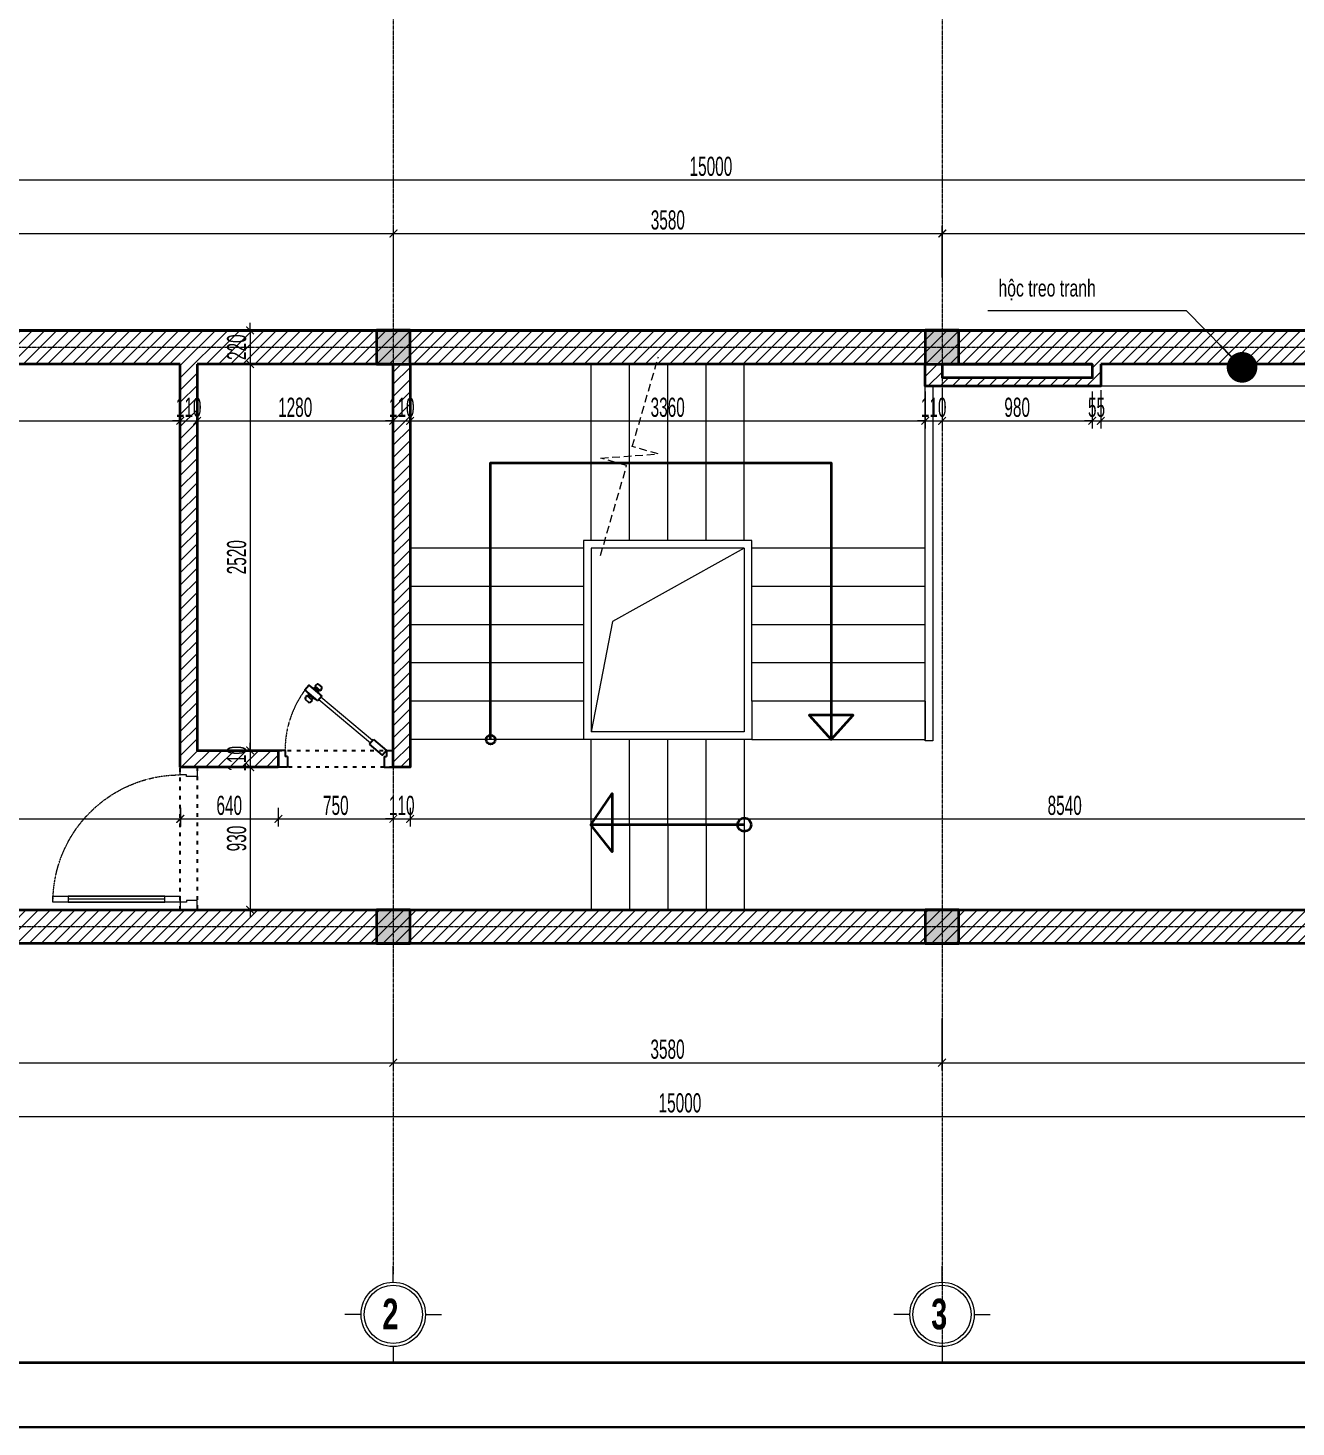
# Model space of a CAD drawing. Header units: millimetres. Extents: x 1336014 to 2939047, y -333549 to -60566.
# Drawn here: x 1451137 to 1459409, y -109734 to -100608 of the extents above; entities that cross this region are included whole.
import ezdxf

# ---------------------------------------------------------------- set-up
doc = ezdxf.new("R2010")
doc.units = ezdxf.units.MM
doc.header["$MEASUREMENT"] = 0
for name, pattern in [('$1$HIDDEN', [0.375, 0.25, -0.125]), ('ACAD_ISO03W100', [30, 12, -18]), ('CENTER2', [1.125, 0.75, -0.125, 0.125, -0.125]), ('HIDDEN', [0.375, 0.25, -0.125])]:
    doc.linetypes.add(name, pattern=pattern)
for name, color, linetype, lineweight in [('01.Cut', 255, 'Continuous', 35), ('02.Thay', 145, 'Continuous', 15), ('04.Khuat', 250, 'HIDDEN', 18), ('05.Text', 253, 'Continuous', 18), ('06.betong', 2, 'Continuous', 35), ('08.Dim', 156, 'Continuous', 15), ('09.Hatch', 250, 'Continuous', 5), ('10.truc', 250, 'CENTER2', 20), ('11.Khung bo', 32, 'Continuous', 50), ('12.Khung', 36, 'Continuous', 25), ('12.Kinh', 158, 'Continuous', 9), ('14. Net cua', 34, 'Continuous', 20), ('Alliance-dim', 1, 'Continuous', 13)]:
    doc.layers.add(name, color=color, linetype=linetype, lineweight=lineweight)
doc.layers.add('NET VUA', color=143, linetype='Continuous')
doc.layers.add('truc1', color=250, linetype='ACAD_ISO03W100')
doc.layers.add('Tpl_Bound', color=1, linetype='Continuous', plot=False)
doc.styles.add('AVANTHB', font='')
doc.styles.add('TT5_Text Dim', font='hoatbif.shx', dxfattribs={"width": 0.6})
doc.styles.get('AVANTHB').set_extended_font_data('.VnAvantH', bold=True)
doc.dimstyles.new('TT5_Dim 1-100', dxfattribs={"dimscale": 100, "dimtxt": 2.2, "dimasz": 1, "dimexe": 1, "dimexo": 0.5, "dimgap": 0.5, "dimtad": 1, "dimdec": 0, "dimzin": 0, "dimdsep": 46, "dimtxsty": 'TT5_Text Dim', "dimblk": 'ARCHTICK', "dimcen": 0, "dimdle": 1, "dimclrd": 256, "dimclre": 256, "dimclrt": 1, "dimadec": 0, "dimazin": 0, "dimtfac": 0.015, "dimtdec": 0, "dimtix": 1, "dimtmove": 2, "dimatfit": 3, "dimldrblk": 'DOT', "dimfxl": 1, "dimtolj": 1, "dimtzin": 0, "dimlwd": -1, "dimlwe": -1, "dimarcsym": 1})
doc.dimstyles.new('TT5_Dim 1-50', dxfattribs={"dimscale": 50, "dimtxt": 2.5, "dimasz": 1, "dimexe": 1, "dimexo": 0.5, "dimgap": 0.5, "dimtad": 1, "dimdec": 0, "dimzin": 0, "dimdsep": 46, "dimtxsty": 'TT5_Text Dim', "dimblk": 'ARCHTICK', "dimcen": 0, "dimdle": 1, "dimclrd": 256, "dimclre": 256, "dimclrt": 1, "dimadec": 0, "dimazin": 0, "dimtfac": 0.015, "dimtdec": 0, "dimtix": 1, "dimtmove": 2, "dimatfit": 3, "dimldrblk": 'DOT', "dimfxl": 1, "dimtolj": 1, "dimtzin": 0, "dimlwd": -1, "dimlwe": -1, "dimarcsym": 1})
pattern_1 = [(45, (907983.08, -82076.24), (-39.7747564, 39.7747564), [])]

# ---------------------------------------------------------------- blocks, each defined once
blk = doc.blocks.new('100')
at = {"layer": '11.Khung bo', "const_width": 26.7}
blk.add_lwpolyline([(1860913, -945240), (1860913, -916940), (1896063, -916940), (1896063, -945240)], close=True, dxfattribs=at)
blk.add_lwpolyline([(1860913, -945240), (1860913, -916940), (1896063, -916940), (1896063, -945240)], close=True, dxfattribs=at)
blk.add_lwpolyline([(1860913, -945240), (1860913, -916940), (1896063, -916940), (1896063, -945240)], close=True, dxfattribs=at)
at = {"layer": '12.Khung'}
blk.add_lwpolyline([(1901579, -945940), (1901579, -916240), (1859580, -916240), (1859580, -945940)], close=True, dxfattribs=at)
blk.add_lwpolyline([(1901579, -945940), (1901579, -916240), (1859580, -916240), (1859580, -945940)], close=True, dxfattribs=at)
blk.add_lwpolyline([(1901579, -945940), (1901579, -916240), (1859580, -916240), (1859580, -945940)], close=True, dxfattribs=at)
blk = doc.blocks.new('DFGFH')
h = blk.add_hatch(color=256)
h.dxf.hatch_style = 1
h.paths.add_polyline_path([(15438.1, 12136.8), (15658.1, 12136.8), (15658.1, 12356.8), (15438.1, 12356.8)])
blk.add_lwpolyline([(15438.1, 12136.8), (15658.1, 12136.8), (15658.1, 12356.8), (15438.1, 12356.8)], close=True)
blk = doc.blocks.new('DANHTRUC')
for p, q in [((980383, -947347), (980383, -947137)), ((979963, -947767), (979753, -947767)), ((980803, -947767), (981013, -947767)), ((980383, -948187), (980383, -948397))]:
    blk.add_line(p, q)
for radius in [420, 380]:
    blk.add_circle((980383, -947767), radius)
blk = doc.blocks.new('_ARCHTICK')
at = {"const_width": 0.15}
blk.add_lwpolyline([(-0.5, -0.5), (0.5, 0.5)], dxfattribs=at)
blk = doc.blocks.new('*D433')
at = {"layer": '08.Dim', "transparency": 16777216}
for p, q in [((1447500.1, -107070.3), (1447500.1, -107407.8)), ((1453520.1, -107070.3), (1453520.1, -107407.8)), ((1447450.1, -107357.8), (1453570.1, -107357.8))]:
    blk.add_line(p, q, dxfattribs=at)
at = {"layer": 'Defpoints', "color": 0, "transparency": 16777216}
for p in [(1447500.1, -107045.3), (1453520.1, -107045.3), (1453520.1, -107357.8)]:
    blk.add_point(p, dxfattribs=at)
at = {"layer": '08.Dim', "transparency": 16777216, "xscale": 50, "yscale": 50, "zscale": 50, "rotation": 180}
blk.add_blockref('_ARCHTICK', (1447500.1, -107357.8), dxfattribs=at)
at = {"layer": '08.Dim', "transparency": 16777216, "xscale": 50, "yscale": 50, "zscale": 50}
blk.add_blockref('_ARCHTICK', (1453520.1, -107357.8), dxfattribs=at)
at = {"layer": '08.Dim', "color": 1, "transparency": 16777216, "insert": (1450510.1, -107270.3), "char_height": 125, "attachment_point": 5, "style": 'TT5_Text Dim'}
blk.add_mtext('\\A1;6020', dxfattribs=at)
blk = doc.blocks.new('_DOT')
blk.add_line((-0.5, 0), (-1, 0))
at = {"const_width": 0.5}
blk.add_lwpolyline([(-0.25, 0, 1), (0.25, 0, 1)], format="xyb", close=True, dxfattribs=at)
blk = doc.blocks.new('*D434')
at = {"layer": '08.Dim', "transparency": 16777216}
for p, q in [((1453519.1, -107070.3), (1453519.1, -107407.8)), ((1457099.1, -107070.3), (1457099.1, -107407.8)), ((1453469.1, -107357.8), (1457149.1, -107357.8))]:
    blk.add_line(p, q, dxfattribs=at)
at = {"layer": 'Defpoints', "color": 0, "transparency": 16777216}
for p in [(1453519.1, -107045.3), (1457099.1, -107045.3), (1457099.1, -107357.8)]:
    blk.add_point(p, dxfattribs=at)
at = {"layer": '08.Dim', "transparency": 16777216, "xscale": 50, "yscale": 50, "zscale": 50, "rotation": 180}
blk.add_blockref('_ARCHTICK', (1453519.1, -107357.8), dxfattribs=at)
at = {"layer": '08.Dim', "transparency": 16777216, "xscale": 50, "yscale": 50, "zscale": 50}
blk.add_blockref('_ARCHTICK', (1457099.1, -107357.8), dxfattribs=at)
at = {"layer": '08.Dim', "color": 1, "transparency": 16777216, "insert": (1455309.1, -107270.3), "char_height": 125, "attachment_point": 5, "style": 'TT5_Text Dim'}
blk.add_mtext('\\A1;3580', dxfattribs=at)
blk = doc.blocks.new('*D435')
at = {"layer": '08.Dim', "transparency": 16777216}
for p, q in [((1457100.1, -107070.3), (1457100.1, -107407.8)), ((1462280.1, -107070.3), (1462280.1, -107407.8)), ((1457050.1, -107357.8), (1462330.1, -107357.8))]:
    blk.add_line(p, q, dxfattribs=at)
at = {"layer": 'Defpoints', "color": 0, "transparency": 16777216}
for p in [(1457100.1, -107045.3), (1462280.1, -107045.3), (1462280.1, -107357.8)]:
    blk.add_point(p, dxfattribs=at)
at = {"layer": '08.Dim', "transparency": 16777216, "xscale": 50, "yscale": 50, "zscale": 50, "rotation": 180}
blk.add_blockref('_ARCHTICK', (1457100.1, -107357.8), dxfattribs=at)
at = {"layer": '08.Dim', "transparency": 16777216, "xscale": 50, "yscale": 50, "zscale": 50}
blk.add_blockref('_ARCHTICK', (1462280.1, -107357.8), dxfattribs=at)
at = {"layer": '08.Dim', "color": 1, "transparency": 16777216, "insert": (1459690.1, -107270.3), "char_height": 125, "attachment_point": 5, "style": 'TT5_Text Dim'}
blk.add_mtext('\\A1;5180', dxfattribs=at)
blk = doc.blocks.new('*D437')
at = {"layer": '08.Dim', "transparency": 16777216}
for p, q in [((1447390.1, -107070.3), (1447390.1, -107757.8)), ((1462390.1, -107070.3), (1462390.1, -107757.8)), ((1447340.1, -107707.8), (1462440.1, -107707.8))]:
    blk.add_line(p, q, dxfattribs=at)
at = {"layer": 'Defpoints', "color": 0, "transparency": 16777216}
for p in [(1447390.1, -107045.3), (1462390.1, -107045.3), (1462390.1, -107707.8)]:
    blk.add_point(p, dxfattribs=at)
at = {"layer": '08.Dim', "transparency": 16777216, "xscale": 50, "yscale": 50, "zscale": 50, "rotation": 180}
blk.add_blockref('_ARCHTICK', (1447390.1, -107707.8), dxfattribs=at)
at = {"layer": '08.Dim', "transparency": 16777216, "xscale": 50, "yscale": 50, "zscale": 50}
blk.add_blockref('_ARCHTICK', (1462390.1, -107707.8), dxfattribs=at)
at = {"layer": '08.Dim', "color": 1, "transparency": 16777216, "insert": (1455390.1, -107620.3), "char_height": 125, "attachment_point": 5, "style": 'TT5_Text Dim'}
blk.add_mtext('\\A1;15000', dxfattribs=at)
blk = doc.blocks.new('*D457')
at = {"layer": '08.Dim', "transparency": 16777216}
for p, q in [((1447502.1, -102236), (1447502.1, -101898.5)), ((1453522.1, -102236), (1453522.1, -101898.5)), ((1447452.1, -101948.5), (1453572.1, -101948.5))]:
    blk.add_line(p, q, dxfattribs=at)
at = {"layer": 'Defpoints', "color": 0, "transparency": 16777216}
for p in [(1453522.1, -101948.5), (1447502.1, -102261), (1453522.1, -102261)]:
    blk.add_point(p, dxfattribs=at)
at = {"layer": '08.Dim', "transparency": 16777216, "xscale": 50, "yscale": 50, "zscale": 50, "rotation": 180}
blk.add_blockref('_ARCHTICK', (1447502.1, -101948.5), dxfattribs=at)
at = {"layer": '08.Dim', "transparency": 16777216, "xscale": 50, "yscale": 50, "zscale": 50}
blk.add_blockref('_ARCHTICK', (1453522.1, -101948.5), dxfattribs=at)
at = {"layer": '08.Dim', "color": 1, "transparency": 16777216, "insert": (1450512.1, -101861), "char_height": 125, "attachment_point": 5, "style": 'TT5_Text Dim'}
blk.add_mtext('\\A1;6020', dxfattribs=at)
blk = doc.blocks.new('*D458')
at = {"layer": '08.Dim', "transparency": 16777216}
for p, q in [((1453521.1, -102236), (1453521.1, -101898.5)), ((1457101.1, -102236), (1457101.1, -101898.5)), ((1453471.1, -101948.5), (1457151.1, -101948.5))]:
    blk.add_line(p, q, dxfattribs=at)
at = {"layer": 'Defpoints', "color": 0, "transparency": 16777216}
for p in [(1457101.1, -101948.5), (1453521.1, -102261), (1457101.1, -102261)]:
    blk.add_point(p, dxfattribs=at)
at = {"layer": '08.Dim', "transparency": 16777216, "xscale": 50, "yscale": 50, "zscale": 50, "rotation": 180}
blk.add_blockref('_ARCHTICK', (1453521.1, -101948.5), dxfattribs=at)
at = {"layer": '08.Dim', "transparency": 16777216, "xscale": 50, "yscale": 50, "zscale": 50}
blk.add_blockref('_ARCHTICK', (1457101.1, -101948.5), dxfattribs=at)
at = {"layer": '08.Dim', "color": 1, "transparency": 16777216, "insert": (1455311.1, -101861), "char_height": 125, "attachment_point": 5, "style": 'TT5_Text Dim'}
blk.add_mtext('\\A1;3580', dxfattribs=at)
blk = doc.blocks.new('*D459')
at = {"layer": '08.Dim', "transparency": 16777216}
for p, q in [((1457102.1, -102236), (1457102.1, -101898.5)), ((1462282.1, -102236), (1462282.1, -101898.5)), ((1457052.1, -101948.5), (1462332.1, -101948.5))]:
    blk.add_line(p, q, dxfattribs=at)
at = {"layer": 'Defpoints', "color": 0, "transparency": 16777216}
for p in [(1462282.1, -101948.5), (1457102.1, -102261), (1462282.1, -102261)]:
    blk.add_point(p, dxfattribs=at)
at = {"layer": '08.Dim', "transparency": 16777216, "xscale": 50, "yscale": 50, "zscale": 50, "rotation": 180}
blk.add_blockref('_ARCHTICK', (1457102.1, -101948.5), dxfattribs=at)
at = {"layer": '08.Dim', "transparency": 16777216, "xscale": 50, "yscale": 50, "zscale": 50}
blk.add_blockref('_ARCHTICK', (1462282.1, -101948.5), dxfattribs=at)
at = {"layer": '08.Dim', "color": 1, "transparency": 16777216, "insert": (1459692.1, -101861), "char_height": 125, "attachment_point": 5, "style": 'TT5_Text Dim'}
blk.add_mtext('\\A1;5180', dxfattribs=at)
blk = doc.blocks.new('*D462')
at = {"layer": '08.Dim', "transparency": 16777216}
for p, q in [((1447392.1, -102236), (1447392.1, -101548.5)), ((1462392.1, -102236), (1462392.1, -101548.5)), ((1447342.1, -101598.5), (1462442.1, -101598.5))]:
    blk.add_line(p, q, dxfattribs=at)
at = {"layer": 'Defpoints', "color": 0, "transparency": 16777216}
for p in [(1462392.1, -101598.5), (1447392.1, -102261), (1462392.1, -102261)]:
    blk.add_point(p, dxfattribs=at)
at = {"layer": '08.Dim', "transparency": 16777216, "xscale": 50, "yscale": 50, "zscale": 50, "rotation": 180}
blk.add_blockref('_ARCHTICK', (1447392.1, -101598.5), dxfattribs=at)
at = {"layer": '08.Dim', "transparency": 16777216, "xscale": 50, "yscale": 50, "zscale": 50}
blk.add_blockref('_ARCHTICK', (1462392.1, -101598.5), dxfattribs=at)
at = {"layer": '08.Dim', "color": 1, "transparency": 16777216, "insert": (1455592.1, -101511), "char_height": 125, "attachment_point": 5, "style": 'TT5_Text Dim'}
blk.add_mtext('\\A1;15000', dxfattribs=at)
blk = doc.blocks.new('*U19')
blk.add_line((-70, 100), (-70, 730))
for points in [[(-50, 0), (-50, 830), (-90, 830), (-90, 0)], [(-50, 100), (-90, 100), (-90, 730), (-50, 730)]]:
    blk.add_lwpolyline(points, close=True)
at = {"lineweight": 13}
for points in [[(-930, -110), (-870, -110), (-870, -40), (-880, -40), (-880, 0), (-930, 0)], [(0, -110), (-60, -110), (-60, -40), (-50, -40), (-50, 0), (0, 0)]]:
    blk.add_lwpolyline(points, close=True, dxfattribs=at)
at = {"linetype": 'HIDDEN'}
blk.add_arc((-50, 0), 830, 90, 180, dxfattribs=at)
blk = doc.blocks.new('dwc1')
at = {"layer": '04.Khuat'}
blk.add_arc((-110, -45), 661.1, 232.6174, 270, dxfattribs=at)
at = {"layer": '12.Kinh'}
for p, q in [((-173.6, -135.2), (-457, -472.4)), ((-157.3, -148.9), (-440.6, -486.1))]:
    blk.add_line(p, q, dxfattribs=at)
at = {"layer": 'NET VUA'}
for p, q in [((-110, 0), (0, 0)), ((0, -60), (0, 0)), ((-110, -45), (-110, 0)), ((-110, -45), (-70, -45)), ((-70, -60), (-70, -45)), ((-70, -60), (0, -60)), ((-180.8, -129.2), (-150.1, -154.9)), ((-542.4, -490.2), (-522.5, -466.6)), ((-528.1, -512.2), (-498.4, -476.9)), ((-523.6, -506.8), (-513.9, -514.9)), ((-513.7, -518.8), (-518.9, -528.4)), ((-518.9, -528.4), (-517.1, -529.9)), ((-515.7, -517.1), (-491.5, -488.2)), ((-515.7, -517.1), (-513.7, -518.8)), ((-503, -482.3), (-493.3, -490.4)), ((-491.5, -488.2), (-489.4, -489.9)), ((-489.4, -489.9), (-480.9, -483.2)), ((-480.9, -483.2), (-479.1, -484.7)), ((-474, -552.1), (-449.8, -523.3)), ((-467.1, -563.5), (-437.4, -528.2)), ((-463.8, -466.6), (-433.2, -492.3)), ((-451.8, -521.6), (-446.6, -512)), ((-449.8, -523.3), (-451.8, -521.6)), ((-441.9, -533.6), (-451.6, -525.5)), ((-446.6, -512), (-448.5, -510.5)), ((-484.6, -557.2), (-486.4, -555.7)), ((-476.1, -550.4), (-484.6, -557.2)), ((-474, -552.1), (-476.1, -550.4)), ((-462.5, -558.1), (-472.2, -550)), ((-443, -573.8), (-423.1, -550.1)), ((-110, -705), (-110, -750)), ((-110, -705), (-70, -705)), ((-70, -690), (0, -690)), ((-70, -690), (-70, -705)), ((0, -690), (0, -750)), ((-110, -750), (0, -750))]:
    blk.add_line(p, q, dxfattribs=at)
for points in [[(-180.8, -129.2), (-110, -45), (-79.4, -70.7), (-150.1, -154.9)], [(-433.2, -492.3), (-504, -576.5), (-534.6, -550.8), (-463.8, -466.6)]]:
    blk.add_lwpolyline(points, dxfattribs=at)
for centre, start, end in [((-518.4, -490.3), 179.97631, 246.09171), ((-518.4, -490.3), 33.8258, 99.94119), ((-447.1, -550.1), 359.97631, 66.09171), ((-447.1, -550.1), 213.8258, 279.94119)]:
    blk.add_arc(centre, 24, start, end, dxfattribs=at)
blk = doc.blocks.new('*D564')
at = {"layer": '08.Dim', "transparency": 16777216}
for p, q in [((1447611.1, -102979.5), (1447611.1, -103220.4)), ((1452131.1, -102979.5), (1452131.1, -103220.4)), ((1447561.1, -103170.4), (1452181.1, -103170.4))]:
    blk.add_line(p, q, dxfattribs=at)
at = {"layer": 'Defpoints', "color": 0, "transparency": 16777216}
for p in [(1447611.1, -102954.5), (1452131.1, -102954.5), (1452131.1, -103170.4)]:
    blk.add_point(p, dxfattribs=at)
at = {"layer": '08.Dim', "transparency": 16777216, "xscale": 50, "yscale": 50, "zscale": 50, "rotation": 180}
blk.add_blockref('_ARCHTICK', (1447611.1, -103170.4), dxfattribs=at)
at = {"layer": '08.Dim', "transparency": 16777216, "xscale": 50, "yscale": 50, "zscale": 50}
blk.add_blockref('_ARCHTICK', (1452131.1, -103170.4), dxfattribs=at)
at = {"layer": '08.Dim', "color": 1, "transparency": 16777216, "insert": (1449871.1, -103082.9), "char_height": 125, "attachment_point": 5, "style": 'TT5_Text Dim'}
blk.add_mtext('\\A1;4520', dxfattribs=at)
blk = doc.blocks.new('*D565')
at = {"layer": '08.Dim', "transparency": 16777216}
for p, q in [((1452130.1, -102979.5), (1452130.1, -103220.4)), ((1452240.1, -102979.5), (1452240.1, -103220.4)), ((1452130.1, -103170.4), (1452080.1, -103170.4)), ((1452130.1, -103170.4), (1452240.1, -103170.4)), ((1452240.1, -103170.4), (1452290.1, -103170.4))]:
    blk.add_line(p, q, dxfattribs=at)
at = {"layer": 'Defpoints', "color": 0, "transparency": 16777216}
for p in [(1452130.1, -102954.5), (1452240.1, -102954.5), (1452240.1, -103170.4)]:
    blk.add_point(p, dxfattribs=at)
at = {"layer": '08.Dim', "transparency": 16777216, "xscale": 50, "yscale": 50, "zscale": 50}
blk.add_blockref('_ARCHTICK', (1452130.1, -103170.4), dxfattribs=at)
at = {"layer": '08.Dim', "transparency": 16777216, "xscale": 50, "yscale": 50, "zscale": 50, "rotation": 180}
blk.add_blockref('_ARCHTICK', (1452240.1, -103170.4), dxfattribs=at)
at = {"layer": '08.Dim', "color": 1, "transparency": 16777216, "insert": (1452185.1, -103082.9), "char_height": 125, "attachment_point": 5, "style": 'TT5_Text Dim'}
blk.add_mtext('\\A1;110', dxfattribs=at)
blk = doc.blocks.new('*D566')
at = {"layer": '08.Dim', "transparency": 16777216}
for p, q in [((1452240.1, -102979.5), (1452240.1, -103220.4)), ((1453520.1, -102979.5), (1453520.1, -103220.4)), ((1452190.1, -103170.4), (1453570.1, -103170.4))]:
    blk.add_line(p, q, dxfattribs=at)
at = {"layer": 'Defpoints', "color": 0, "transparency": 16777216}
for p in [(1452240.1, -102954.5), (1453520.1, -102954.5), (1453520.1, -103170.4)]:
    blk.add_point(p, dxfattribs=at)
at = {"layer": '08.Dim', "transparency": 16777216, "xscale": 50, "yscale": 50, "zscale": 50, "rotation": 180}
blk.add_blockref('_ARCHTICK', (1452240.1, -103170.4), dxfattribs=at)
at = {"layer": '08.Dim', "transparency": 16777216, "xscale": 50, "yscale": 50, "zscale": 50}
blk.add_blockref('_ARCHTICK', (1453520.1, -103170.4), dxfattribs=at)
at = {"layer": '08.Dim', "color": 1, "transparency": 16777216, "insert": (1452880.1, -103082.9), "char_height": 125, "attachment_point": 5, "style": 'TT5_Text Dim'}
blk.add_mtext('\\A1;1280', dxfattribs=at)
blk = doc.blocks.new('*D567')
at = {"layer": '08.Dim', "transparency": 16777216}
for p, q in [((1453520.1, -102979.5), (1453520.1, -103220.4)), ((1453630.1, -102979.5), (1453630.1, -103220.4)), ((1453520.1, -103170.4), (1453470.1, -103170.4)), ((1453520.1, -103170.4), (1453630.1, -103170.4)), ((1453630.1, -103170.4), (1453680.1, -103170.4))]:
    blk.add_line(p, q, dxfattribs=at)
at = {"layer": 'Defpoints', "color": 0, "transparency": 16777216}
for p in [(1453520.1, -102954.5), (1453630.1, -102954.5), (1453630.1, -103170.4)]:
    blk.add_point(p, dxfattribs=at)
at = {"layer": '08.Dim', "transparency": 16777216, "xscale": 50, "yscale": 50, "zscale": 50}
blk.add_blockref('_ARCHTICK', (1453520.1, -103170.4), dxfattribs=at)
at = {"layer": '08.Dim', "transparency": 16777216, "xscale": 50, "yscale": 50, "zscale": 50, "rotation": 180}
blk.add_blockref('_ARCHTICK', (1453630.1, -103170.4), dxfattribs=at)
at = {"layer": '08.Dim', "color": 1, "transparency": 16777216, "insert": (1453575.1, -103082.9), "char_height": 125, "attachment_point": 5, "style": 'TT5_Text Dim'}
blk.add_mtext('\\A1;110', dxfattribs=at)
blk = doc.blocks.new('*D568')
at = {"layer": '08.Dim', "transparency": 16777216}
for p, q in [((1453630.1, -102979.5), (1453630.1, -103220.4)), ((1456990.1, -102979.5), (1456990.1, -103220.4)), ((1453580.1, -103170.4), (1457040.1, -103170.4))]:
    blk.add_line(p, q, dxfattribs=at)
at = {"layer": 'Defpoints', "color": 0, "transparency": 16777216}
for p in [(1453630.1, -102954.5), (1456990.1, -102954.5), (1456990.1, -103170.4)]:
    blk.add_point(p, dxfattribs=at)
at = {"layer": '08.Dim', "transparency": 16777216, "xscale": 50, "yscale": 50, "zscale": 50, "rotation": 180}
blk.add_blockref('_ARCHTICK', (1453630.1, -103170.4), dxfattribs=at)
at = {"layer": '08.Dim', "transparency": 16777216, "xscale": 50, "yscale": 50, "zscale": 50}
blk.add_blockref('_ARCHTICK', (1456990.1, -103170.4), dxfattribs=at)
at = {"layer": '08.Dim', "color": 1, "transparency": 16777216, "insert": (1455310.1, -103082.9), "char_height": 125, "attachment_point": 5, "style": 'TT5_Text Dim'}
blk.add_mtext('\\A1;3360', dxfattribs=at)
blk = doc.blocks.new('*D569')
at = {"layer": '08.Dim', "transparency": 16777216}
for p, q in [((1456990.1, -102979.5), (1456990.1, -103220.4)), ((1457100.1, -102979.5), (1457100.1, -103220.4)), ((1456990.1, -103170.4), (1456940.1, -103170.4)), ((1456990.1, -103170.4), (1457100.1, -103170.4)), ((1457100.1, -103170.4), (1457150.1, -103170.4))]:
    blk.add_line(p, q, dxfattribs=at)
at = {"layer": 'Defpoints', "color": 0, "transparency": 16777216}
for p in [(1456990.1, -102954.5), (1457100.1, -102954.5), (1457100.1, -103170.4)]:
    blk.add_point(p, dxfattribs=at)
at = {"layer": '08.Dim', "transparency": 16777216, "xscale": 50, "yscale": 50, "zscale": 50}
blk.add_blockref('_ARCHTICK', (1456990.1, -103170.4), dxfattribs=at)
at = {"layer": '08.Dim', "transparency": 16777216, "xscale": 50, "yscale": 50, "zscale": 50, "rotation": 180}
blk.add_blockref('_ARCHTICK', (1457100.1, -103170.4), dxfattribs=at)
at = {"layer": '08.Dim', "color": 1, "transparency": 16777216, "insert": (1457045.1, -103082.9), "char_height": 125, "attachment_point": 5, "style": 'TT5_Text Dim'}
blk.add_mtext('\\A1;110', dxfattribs=at)
blk = doc.blocks.new('*D570')
at = {"layer": '08.Dim', "transparency": 16777216}
for p, q in [((1457100.1, -102979.5), (1457100.1, -103220.4)), ((1458080.1, -102979.5), (1458080.1, -103220.4)), ((1457050.1, -103170.4), (1458130.1, -103170.4))]:
    blk.add_line(p, q, dxfattribs=at)
at = {"layer": 'Defpoints', "color": 0, "transparency": 16777216}
for p in [(1457100.1, -102954.5), (1458080.1, -102954.5), (1458080.1, -103170.4)]:
    blk.add_point(p, dxfattribs=at)
at = {"layer": '08.Dim', "transparency": 16777216, "xscale": 50, "yscale": 50, "zscale": 50, "rotation": 180}
blk.add_blockref('_ARCHTICK', (1457100.1, -103170.4), dxfattribs=at)
at = {"layer": '08.Dim', "transparency": 16777216, "xscale": 50, "yscale": 50, "zscale": 50}
blk.add_blockref('_ARCHTICK', (1458080.1, -103170.4), dxfattribs=at)
at = {"layer": '08.Dim', "color": 1, "transparency": 16777216, "insert": (1457590.1, -103082.9), "char_height": 125, "attachment_point": 5, "style": 'TT5_Text Dim'}
blk.add_mtext('\\A1;980', dxfattribs=at)
blk = doc.blocks.new('*D571')
at = {"layer": '08.Dim', "transparency": 16777216}
for p, q in [((1458080.1, -102979.5), (1458080.1, -103220.4)), ((1458135.1, -102979.5), (1458135.1, -103220.4)), ((1458080.1, -103170.4), (1458030.1, -103170.4)), ((1458080.1, -103170.4), (1458135.1, -103170.4)), ((1458135.1, -103170.4), (1458185.1, -103170.4))]:
    blk.add_line(p, q, dxfattribs=at)
at = {"layer": 'Defpoints', "color": 0, "transparency": 16777216}
for p in [(1458080.1, -102954.5), (1458135.1, -102954.5), (1458135.1, -103170.4)]:
    blk.add_point(p, dxfattribs=at)
at = {"layer": '08.Dim', "transparency": 16777216, "xscale": 50, "yscale": 50, "zscale": 50}
blk.add_blockref('_ARCHTICK', (1458080.1, -103170.4), dxfattribs=at)
at = {"layer": '08.Dim', "transparency": 16777216, "xscale": 50, "yscale": 50, "zscale": 50, "rotation": 180}
blk.add_blockref('_ARCHTICK', (1458135.1, -103170.4), dxfattribs=at)
at = {"layer": '08.Dim', "color": 1, "transparency": 16777216, "insert": (1458107.6, -103082.9), "char_height": 125, "attachment_point": 5, "style": 'TT5_Text Dim'}
blk.add_mtext('\\A1;55', dxfattribs=at)
blk = doc.blocks.new('*D572')
at = {"layer": '08.Dim', "transparency": 16777216}
for p, q in [((1458135.1, -102969.8), (1458135.1, -103220.4)), ((1461135.1, -102969.8), (1461135.1, -103220.4)), ((1458085.1, -103170.4), (1461185.1, -103170.4))]:
    blk.add_line(p, q, dxfattribs=at)
at = {"layer": 'Defpoints', "color": 0, "transparency": 16777216}
for p in [(1458135.1, -102944.8), (1461135.1, -102944.8), (1461135.1, -103170.4)]:
    blk.add_point(p, dxfattribs=at)
at = {"layer": '08.Dim', "transparency": 16777216, "xscale": 50, "yscale": 50, "zscale": 50, "rotation": 180}
blk.add_blockref('_ARCHTICK', (1458135.1, -103170.4), dxfattribs=at)
at = {"layer": '08.Dim', "transparency": 16777216, "xscale": 50, "yscale": 50, "zscale": 50}
blk.add_blockref('_ARCHTICK', (1461135.1, -103170.4), dxfattribs=at)
at = {"layer": '08.Dim', "color": 1, "transparency": 16777216, "insert": (1459635.1, -103082.9), "char_height": 125, "attachment_point": 5, "style": 'TT5_Text Dim'}
blk.add_mtext('\\A1;3000', dxfattribs=at)
blk = doc.blocks.new('*D338')
at = {"layer": '08.Dim', "transparency": 16777216}
for p, q in [((1452574.1, -102580.2), (1452636.2, -102580.2)), ((1452586.2, -102580.2), (1452586.2, -102530.2)), ((1452586.2, -102580.2), (1452586.2, -102800.2)), ((1452574.1, -102800.2), (1452636.2, -102800.2)), ((1452586.2, -102800.2), (1452586.2, -102850.2))]:
    blk.add_line(p, q, dxfattribs=at)
at = {"layer": 'Defpoints', "color": 0, "transparency": 16777216}
for p in [(1452549.1, -102580.2), (1452549.1, -102800.2), (1452586.2, -102800.2)]:
    blk.add_point(p, dxfattribs=at)
at = {"layer": '08.Dim', "transparency": 16777216, "xscale": 50, "yscale": 50, "zscale": 50}
for p, rotation in [((1452586.2, -102580.2), 270), ((1452586.2, -102800.2), 90)]:
    blk.add_blockref('_ARCHTICK', p, dxfattribs=dict(at, rotation=rotation))
at = {"layer": '08.Dim', "color": 1, "transparency": 16777216, "insert": (1452498.7, -102690.2), "char_height": 125, "attachment_point": 5, "rotation": 90, "style": 'TT5_Text Dim'}
blk.add_mtext('\\A1;220', dxfattribs=at)
blk = doc.blocks.new('*D339')
at = {"layer": '08.Dim', "transparency": 16777216}
for p, q in [((1452586.2, -102750.2), (1452586.2, -105370.2)), ((1452574.1, -102800.2), (1452636.2, -102800.2)), ((1452395.7, -105320.2), (1452636.2, -105320.2))]:
    blk.add_line(p, q, dxfattribs=at)
at = {"layer": 'Defpoints', "color": 0, "transparency": 16777216}
for p in [(1452549.1, -102800.2), (1452370.7, -105320.2), (1452586.2, -105320.2)]:
    blk.add_point(p, dxfattribs=at)
at = {"layer": '08.Dim', "transparency": 16777216, "xscale": 50, "yscale": 50, "zscale": 50}
for p, rotation in [((1452586.2, -102800.2), 90), ((1452586.2, -105320.2), 270)]:
    blk.add_blockref('_ARCHTICK', p, dxfattribs=dict(at, rotation=rotation))
at = {"layer": '08.Dim', "color": 1, "transparency": 16777216, "insert": (1452498.7, -104060.2), "char_height": 125, "attachment_point": 5, "rotation": 90, "style": 'TT5_Text Dim'}
blk.add_mtext('\\A1;2520', dxfattribs=at)
blk = doc.blocks.new('*D340')
at = {"layer": '08.Dim', "transparency": 16777216}
for p, q in [((1452586.2, -105320.2), (1452586.2, -105270.2)), ((1452395.7, -105320.2), (1452636.2, -105320.2)), ((1452586.2, -105320.2), (1452586.2, -105430.2)), ((1452475.1, -105430.2), (1452636.2, -105430.2)), ((1452586.2, -105430.2), (1452586.2, -105480.2))]:
    blk.add_line(p, q, dxfattribs=at)
at = {"layer": 'Defpoints', "color": 0, "transparency": 16777216}
for p in [(1452370.7, -105320.2), (1452450.1, -105430.2), (1452586.2, -105430.2)]:
    blk.add_point(p, dxfattribs=at)
at = {"layer": '08.Dim', "transparency": 16777216, "xscale": 50, "yscale": 50, "zscale": 50}
for p, rotation in [((1452586.2, -105320.2), 270), ((1452586.2, -105430.2), 90)]:
    blk.add_blockref('_ARCHTICK', p, dxfattribs=dict(at, rotation=rotation))
at = {"layer": '08.Dim', "color": 1, "transparency": 16777216, "insert": (1452498.7, -105375.2), "char_height": 125, "attachment_point": 5, "rotation": 90, "style": 'TT5_Text Dim'}
blk.add_mtext('\\A1;110', dxfattribs=at)
blk = doc.blocks.new('*D341')
at = {"layer": '08.Dim', "transparency": 16777216}
for p, q in [((1452586.2, -105380.2), (1452586.2, -106410.2)), ((1452475.1, -105430.2), (1452636.2, -105430.2)), ((1452412.7, -106360.2), (1452636.2, -106360.2))]:
    blk.add_line(p, q, dxfattribs=at)
at = {"layer": 'Defpoints', "color": 0, "transparency": 16777216}
for p in [(1452450.1, -105430.2), (1452387.7, -106360.2), (1452586.2, -106360.2)]:
    blk.add_point(p, dxfattribs=at)
at = {"layer": '08.Dim', "transparency": 16777216, "xscale": 50, "yscale": 50, "zscale": 50}
for p, rotation in [((1452586.2, -105430.2), 90), ((1452586.2, -106360.2), 270)]:
    blk.add_blockref('_ARCHTICK', p, dxfattribs=dict(at, rotation=rotation))
at = {"layer": '08.Dim', "color": 1, "transparency": 16777216, "insert": (1452498.7, -105895.2), "char_height": 125, "attachment_point": 5, "rotation": 90, "style": 'TT5_Text Dim'}
blk.add_mtext('\\A1;930', dxfattribs=at)
blk = doc.blocks.new('*D349')
at = {"layer": '08.Dim', "transparency": 16777216}
for p, q in [((1447561.1, -105767.2), (1452181.1, -105767.2)), ((1447611.1, -105695.2), (1447611.1, -105817.2)), ((1452131.1, -105695.2), (1452131.1, -105817.2))]:
    blk.add_line(p, q, dxfattribs=at)
at = {"layer": 'Defpoints', "color": 0, "transparency": 16777216}
for p in [(1447611.1, -105670.2), (1452131.1, -105670.2), (1452131.1, -105767.2)]:
    blk.add_point(p, dxfattribs=at)
at = {"layer": '08.Dim', "transparency": 16777216, "xscale": 50, "yscale": 50, "zscale": 50, "rotation": 180}
blk.add_blockref('_ARCHTICK', (1447611.1, -105767.2), dxfattribs=at)
at = {"layer": '08.Dim', "transparency": 16777216, "xscale": 50, "yscale": 50, "zscale": 50}
blk.add_blockref('_ARCHTICK', (1452131.1, -105767.2), dxfattribs=at)
at = {"layer": '08.Dim', "color": 1, "transparency": 16777216, "insert": (1449871.1, -105679.7), "char_height": 125, "attachment_point": 5, "style": 'TT5_Text Dim'}
blk.add_mtext('\\A1;4520', dxfattribs=at)
blk = doc.blocks.new('*D350')
at = {"layer": '08.Dim', "transparency": 16777216}
for p, q in [((1452080.1, -105767.2), (1452820.1, -105767.2)), ((1452130.1, -105695.2), (1452130.1, -105817.2)), ((1452770.1, -105695.2), (1452770.1, -105817.2))]:
    blk.add_line(p, q, dxfattribs=at)
at = {"layer": 'Defpoints', "color": 0, "transparency": 16777216}
for p in [(1452130.1, -105670.2), (1452770.1, -105670.2), (1452770.1, -105767.2)]:
    blk.add_point(p, dxfattribs=at)
at = {"layer": '08.Dim', "transparency": 16777216, "xscale": 50, "yscale": 50, "zscale": 50, "rotation": 180}
blk.add_blockref('_ARCHTICK', (1452130.1, -105767.2), dxfattribs=at)
at = {"layer": '08.Dim', "transparency": 16777216, "xscale": 50, "yscale": 50, "zscale": 50}
blk.add_blockref('_ARCHTICK', (1452770.1, -105767.2), dxfattribs=at)
at = {"layer": '08.Dim', "color": 1, "transparency": 16777216, "insert": (1452450.1, -105679.7), "char_height": 125, "attachment_point": 5, "style": 'TT5_Text Dim'}
blk.add_mtext('\\A1;640', dxfattribs=at)
blk = doc.blocks.new('*D351')
at = {"layer": '08.Dim', "transparency": 16777216}
for p, q in [((1452720.1, -105767.2), (1453570.1, -105767.2)), ((1452770.1, -105695.2), (1452770.1, -105817.2)), ((1453520.1, -105695.2), (1453520.1, -105817.2))]:
    blk.add_line(p, q, dxfattribs=at)
at = {"layer": 'Defpoints', "color": 0, "transparency": 16777216}
for p in [(1452770.1, -105670.2), (1453520.1, -105670.2), (1453520.1, -105767.2)]:
    blk.add_point(p, dxfattribs=at)
at = {"layer": '08.Dim', "transparency": 16777216, "xscale": 50, "yscale": 50, "zscale": 50, "rotation": 180}
blk.add_blockref('_ARCHTICK', (1452770.1, -105767.2), dxfattribs=at)
at = {"layer": '08.Dim', "transparency": 16777216, "xscale": 50, "yscale": 50, "zscale": 50}
blk.add_blockref('_ARCHTICK', (1453520.1, -105767.2), dxfattribs=at)
at = {"layer": '08.Dim', "color": 1, "transparency": 16777216, "insert": (1453145.1, -105679.7), "char_height": 125, "attachment_point": 5, "style": 'TT5_Text Dim'}
blk.add_mtext('\\A1;750', dxfattribs=at)
blk = doc.blocks.new('*D352')
at = {"layer": '08.Dim', "transparency": 16777216}
for p, q in [((1453520.1, -105767.2), (1453470.1, -105767.2)), ((1453520.1, -105695.2), (1453520.1, -105817.2)), ((1453520.1, -105767.2), (1453630.1, -105767.2)), ((1453630.1, -105695.2), (1453630.1, -105817.2)), ((1453630.1, -105767.2), (1453680.1, -105767.2))]:
    blk.add_line(p, q, dxfattribs=at)
at = {"layer": 'Defpoints', "color": 0, "transparency": 16777216}
for p in [(1453520.1, -105670.2), (1453630.1, -105670.2), (1453630.1, -105767.2)]:
    blk.add_point(p, dxfattribs=at)
at = {"layer": '08.Dim', "transparency": 16777216, "xscale": 50, "yscale": 50, "zscale": 50}
blk.add_blockref('_ARCHTICK', (1453520.1, -105767.2), dxfattribs=at)
at = {"layer": '08.Dim', "transparency": 16777216, "xscale": 50, "yscale": 50, "zscale": 50, "rotation": 180}
blk.add_blockref('_ARCHTICK', (1453630.1, -105767.2), dxfattribs=at)
at = {"layer": '08.Dim', "color": 1, "transparency": 16777216, "insert": (1453575.1, -105679.7), "char_height": 125, "attachment_point": 5, "style": 'TT5_Text Dim'}
blk.add_mtext('\\A1;110', dxfattribs=at)
blk = doc.blocks.new('*D353')
at = {"layer": '08.Dim', "transparency": 16777216}
for p, q in [((1462170.1, -105397.8), (1462170.1, -105817.2)), ((1453580.1, -105767.2), (1462220.1, -105767.2)), ((1453630.1, -105695.2), (1453630.1, -105817.2))]:
    blk.add_line(p, q, dxfattribs=at)
at = {"layer": 'Defpoints', "color": 0, "transparency": 16777216}
for p in [(1462170.1, -105372.8), (1453630.1, -105670.2), (1462170.1, -105767.2)]:
    blk.add_point(p, dxfattribs=at)
at = {"layer": '08.Dim', "transparency": 16777216, "xscale": 50, "yscale": 50, "zscale": 50, "rotation": 180}
blk.add_blockref('_ARCHTICK', (1453630.1, -105767.2), dxfattribs=at)
at = {"layer": '08.Dim', "transparency": 16777216, "xscale": 50, "yscale": 50, "zscale": 50}
blk.add_blockref('_ARCHTICK', (1462170.1, -105767.2), dxfattribs=at)
at = {"layer": '08.Dim', "color": 1, "transparency": 16777216, "insert": (1457900.1, -105679.7), "char_height": 125, "attachment_point": 5, "style": 'TT5_Text Dim'}
blk.add_mtext('\\A1;8540', dxfattribs=at)

msp = doc.modelspace()

# ---------------------------------------------------------------- hatches: boundary and pattern name
at = {"layer": '09.Hatch', "ltscale": 50}
h = msp.add_hatch(dxfattribs=at)
h.set_pattern_fill('TUONGXAY', color=256, scale=450, style=0)
h.set_pattern_definition(pattern_1)
h.paths.add_polyline_path([(1447391.1, -102580.2), (1447391.1, -102800.2), (1447391.1, -103305), (1447611.1, -103305), (1447611.1, -102800.2), (1452130.1, -102800.2), (1452130.1, -105430.2), (1452770.1, -105430.2), (1452770.1, -105320.2), (1452240.1, -105320.2), (1452240.1, -102800.2), (1453520.1, -102800.2), (1453520.1, -105430.2), (1453630.1, -105430.2), (1453630.1, -102800.2), (1456990.1, -102800.2), (1456990.1, -102944.8), (1458135.1, -102944.8), (1458135.1, -102800.2), (1461136.1, -102800.2), (1461136.1, -102944.8), (1462171.1, -102944.8), (1462171.1, -103380.2), (1462391.1, -103380.2), (1462391.1, -102580.2)])
h.paths.add_polyline_path([(1457102.1, -102800.2), (1458080.1, -102800.2), (1458080.1, -102889.8), (1457102.1, -102889.8)], flags=16)
h.paths.add_polyline_path([(1461191.1, -102800.2), (1462171.1, -102800.2), (1462171.1, -102889.8), (1461191.1, -102889.8)], flags=16)
h = msp.add_hatch(dxfattribs=at)
h.set_pattern_fill('TUONGXAY', color=256, scale=450, style=0)
h.set_pattern_definition(pattern_1)
h.paths.add_polyline_path([(1462391.1, -105780.2), (1462171.1, -105780.2), (1462171.1, -106360.2), (1447391.1, -106360.2), (1447391.1, -106580.2), (1462391.1, -106580.2)])

# ---------------------------------------------------------------- linework, layer by layer
at = {"layer": '01.Cut'}
for points in [[(1446491.1, -102580.2), (1462391.1, -102580.2), (1462391.1, -106580.2), (1446491.1, -106580.2)], [(1457102.1, -102800.2), (1458080.1, -102800.2), (1458080.1, -102889.8), (1457102.1, -102889.8)]]:
    msp.add_lwpolyline(points, close=True, dxfattribs=at)
for points in [[(1462391.1, -102580.2), (1447391.1, -102580.2), (1447391.1, -102800.2)], [(1452130.1, -102800.2), (1447611.1, -102800.2), (1447611.1, -102800.2)], [(1452130.1, -105430.2), (1452130.1, -102800.2)], [(1453520.1, -102800.2), (1452240.1, -102800.2)], [(1452240.1, -102800.2), (1452240.1, -105320.2), (1452770.1, -105320.2)], [(1453630.1, -102800.2), (1453630.1, -105430.2), (1453520.1, -105430.2), (1453520.1, -102800.2)], [(1456990.1, -102800.2), (1453630.1, -102800.2)], [(1458135.1, -102800.2), (1458135.1, -102944.8), (1456990.1, -102944.8), (1456990.1, -102800.2)], [(1458080.1, -102800.2), (1457102.1, -102800.2)], [(1461136.1, -102800.2), (1458135.1, -102800.2)], [(1458135.1, -102944.8), (1457102.1, -102944.8)], [(1454155.1, -105250.2), (1454155.1, -103444.8), (1456376.1, -103444.8), (1456376.1, -105250.2), (1456521.2, -105090.6), (1456232.4, -105090.6), (1456376.1, -105250.2)], [(1452770.1, -105320.2), (1452770.1, -105430.2)], [(1452770.1, -105430.2), (1452130.1, -105430.2)], [(1455809.7, -105805.2), (1454809.7, -105805.9), (1454947.1, -105601.5), (1454947.1, -105983), (1454809.7, -105805.9)], [(1462391.1, -105780.2), (1462391.1, -106580.2), (1447391.1, -106580.2), (1447391.1, -106360.2), (1462171.1, -106360.2), (1462171.1, -105780.2)]]:
    msp.add_lwpolyline(points, dxfattribs=at)
for centre, radius in [((1454155.1, -105250.2), 28.9), ((1455809.7, -105805.2), 44.3)]:
    msp.add_circle(centre, radius, dxfattribs=at)
at = {"layer": '02.Thay'}
for p, q in [((1453520.1, -105320.2), (1453520.1, -102800.2)), ((1453630.1, -105430.2), (1453630.1, -102800.2)), ((1454810.1, -103950.2), (1454810.1, -102800.2)), ((1455060.1, -103950.2), (1455060.1, -102800.2)), ((1455310.1, -103950.2), (1455310.1, -102800.2)), ((1455560.1, -103950.2), (1455560.1, -102800.2)), ((1455810.1, -103950.2), (1455810.1, -102800.2)), ((1456990.1, -105000.2), (1456990.1, -102800.2)), ((1454810.1, -104000.2), (1454810.1, -105200.2)), ((1454810.1, -104000.2), (1454810.1, -105200.2))]:
    msp.add_line(p, q, dxfattribs=at)
for points in [[(1458135.1, -102800.2), (1461136.1, -102800.2), (1461136.1, -102944.8), (1458135.1, -102944.8)], [(1456990.1, -102944.8), (1457040.1, -102944.8), (1457040.1, -105258.5), (1456990.1, -105258.5)]]:
    msp.add_lwpolyline(points, close=True, dxfattribs=at)
for points in [[(1454760.1, -104000.2), (1453630.1, -104000.2)], [(1455860.1, -105000.2), (1455860.1, -103950.2), (1454760.1, -103950.2), (1454760.1, -105250.2)], [(1455810.1, -104000.2), (1454810.1, -104000.2)], [(1455810.1, -104000.2), (1454950.1, -104479.1), (1454810.1, -105200.2)], [(1455810.1, -104000.2), (1455810.1, -105000.2)], [(1456990.1, -104000.2), (1455860.1, -104000.2)], [(1454760.1, -104250.2), (1453630.1, -104250.2)], [(1454760.1, -104250.2), (1453630.1, -104250.2)], [(1456990.1, -104250.2), (1455860.1, -104250.2)], [(1456990.1, -104250.2), (1455860.1, -104250.2)], [(1454760.1, -104500.2), (1453630.1, -104500.2)], [(1454760.1, -104500.2), (1453630.1, -104500.2)], [(1456990.1, -104500.2), (1455860.1, -104500.2)], [(1456990.1, -104500.2), (1455860.1, -104500.2)], [(1454760.1, -104750.2), (1453630.1, -104750.2)], [(1454760.1, -104750.2), (1453630.1, -104750.2)], [(1456990.1, -104750.2), (1455860.1, -104750.2)], [(1456990.1, -104750.2), (1455860.1, -104750.2)], [(1454760.1, -105000.2), (1453630.1, -105000.2)], [(1454760.1, -105000.2), (1453630.1, -105000.2)], [(1455860.1, -105000.2), (1455860.1, -105250.2), (1454810.1, -105250.2)], [(1455810.1, -105000.2), (1455810.1, -105200.2), (1454810.1, -105200.2)], [(1456990.1, -105000.2), (1455860.1, -105000.2)], [(1456990.1, -105000.2), (1455860.1, -105000.2)], [(1456990.1, -105000.2), (1456990.1, -105250.2)], [(1454810.1, -105250.2), (1453630.1, -105250.2)], [(1454810.1, -105250.2), (1453630.1, -105250.2)], [(1454809.2, -105250.2), (1454810.1, -106360.5)], [(1455059.2, -105250.2), (1455060.1, -106360.5)], [(1455309.2, -105250.2), (1455310.1, -106360.4)], [(1455559.2, -105250.2), (1455560.1, -106360.3)], [(1455809.2, -105250.2), (1455810.1, -106360.2)], [(1455860.1, -105250.2), (1456990.1, -105250.2)], [(1452770.1, -105320.2), (1452770.1, -105430.2)], [(1453520.1, -105430.2), (1453630.1, -105430.2)]]:
    msp.add_lwpolyline(points, dxfattribs=at)
at = {"layer": '10.truc'}
for p, q in [((1453520.1, -92334.4), (1453520.1, -108736.7)), ((1457100.1, -92334.4), (1457100.1, -109314.2)), ((1444203.1, -102690.2), (1464992.9, -102690.2)), ((1444203.1, -106470.2), (1464992.9, -106470.2))]:
    msp.add_line(p, q, dxfattribs=at)
at = {"layer": 'Alliance-dim', "linetype": '$1$HIDDEN', "ltscale": 200}
msp.add_lwpolyline([(1454871.8, -104048.2), (1455042.5, -103462.8), (1454874.2, -103413.8), (1455247.2, -103386.6), (1455079, -103337.6), (1455249.7, -102752.2)], dxfattribs=at)
at = {"layer": 'Tpl_Bound', "color": 1}
msp.add_lwpolyline([(1443103.1, -109734.2), (1443103.1, -91914.4), (1468302.9, -91914.4), (1468302.9, -109734.2)], close=True, dxfattribs=at)
at = {"layer": 'truc1', "ltscale": 2}
for points in [[(1452770.1, -105320.2), (1453520.1, -105320.2), (1453520.1, -105430.2), (1452770.1, -105430.2)], [(1452130.1, -105430.2), (1452240.1, -105430.2), (1452240.1, -106360.2), (1452130.1, -106360.2)]]:
    msp.add_lwpolyline(points, close=True, dxfattribs=at)

# ---------------------------------------------------------------- block references
at = {"layer": '01.Cut', "rotation": 270}
msp.add_blockref('dwc1', (1453520.1, -105430.2), dxfattribs=at)
at = {"layer": '05.Text'}
for name, p, xscale, yscale, zscale in [('100', (327355.3, 457829.7), 0.6, 0.6, 0.6), ('DANHTRUC', (963328.4, 364884.1), 0.5, 0.5, 0.5), ('DANHTRUC', (966908.4, 364884.1), 0.5, 0.5, 0.5)]:
    msp.add_blockref(name, p, dxfattribs=dict(at, xscale=xscale, yscale=yscale, zscale=zscale))
at = {"layer": '06.betong'}
for p in [(1437972, -114936.9), (1441552, -114936.9), (1437972, -118716.9), (1441552, -118716.9)]:
    msp.add_blockref('DFGFH', p, dxfattribs=at)
at = {"layer": '14. Net cua', "ltscale": 100, "xscale": -1, "rotation": 90}
msp.add_blockref('*U19', (1452130.1, -106360.2), dxfattribs=at)

# ---------------------------------------------------------------- texts
at = {"layer": '05.Text', "width": 0.7}
for s, height, style, p in [('héc treo tranh ', 110, 'TT5_Text Dim', (1457467.7, -102359.8)), ('2', 200, 'AVANTHB', (1453449.3, -109096.9)), ('3', 200, 'AVANTHB', (1457029.3, -109096.9))]:
    msp.add_text(s, height=height, dxfattribs=dict(at, style=style)).set_placement(p)

# ---------------------------------------------------------------- dimensions: what is measured, and where the dimension line sits
at = {"layer": '08.Dim'}
for base, p1, p2, picture, middle in [((1462392.1, -101598.5), (1447392.1, -102261), (1462392.1, -102261), '*D462', (1455592.1, -101511)), ((1462390.1, -107707.8), (1447390.1, -107045.3), (1462390.1, -107045.3), '*D437', (1455390.1, -107620.3))]:
    dim = msp.add_linear_dim(base=base, p1=p1, p2=p2, dimstyle='TT5_Dim 1-50', dxfattribs=at)
    dim.commit()
    dim.dimension.update_dxf_attribs({"geometry": picture, "text_midpoint": middle, "dimtype": 160})
for base, p1, p2, picture, middle in [((1453522.1, -101948.5), (1447502.1, -102261), (1453522.1, -102261), '*D457', (1450512.1, -101861)), ((1457101.1, -101948.5), (1453521.1, -102261), (1457101.1, -102261), '*D458', (1455311.1, -101861)), ((1462282.1, -101948.5), (1457102.1, -102261), (1462282.1, -102261), '*D459', (1459692.1, -101861)), ((1461135.1, -103170.4), (1458135.1, -102944.8), (1461135.1, -102944.8), '*D572', (1459635.1, -103082.9)), ((1452131.1, -103170.4), (1447611.1, -102954.5), (1452131.1, -102954.5), '*D564', (1449871.1, -103082.9)), ((1452240.1, -103170.4), (1452130.1, -102954.5), (1452240.1, -102954.5), '*D565', (1452185.1, -103082.9)), ((1453520.1, -103170.4), (1452240.1, -102954.5), (1453520.1, -102954.5), '*D566', (1452880.1, -103082.9)), ((1453630.1, -103170.4), (1453520.1, -102954.5), (1453630.1, -102954.5), '*D567', (1453575.1, -103082.9)), ((1456990.1, -103170.4), (1453630.1, -102954.5), (1456990.1, -102954.5), '*D568', (1455310.1, -103082.9)), ((1457100.1, -103170.4), (1456990.1, -102954.5), (1457100.1, -102954.5), '*D569', (1457045.1, -103082.9)), ((1458080.1, -103170.4), (1457100.1, -102954.5), (1458080.1, -102954.5), '*D570', (1457590.1, -103082.9)), ((1458135.1, -103170.4), (1458080.1, -102954.5), (1458135.1, -102954.5), '*D571', (1458107.6, -103082.9)), ((1462170.1, -105767.2), (1453630.1, -105670.2), (1462170.1, -105372.8), '*D353', (1457900.1, -105679.7)), ((1452131.1, -105767.2), (1447611.1, -105670.2), (1452131.1, -105670.2), '*D349', (1449871.1, -105679.7)), ((1452770.1, -105767.2), (1452130.1, -105670.2), (1452770.1, -105670.2), '*D350', (1452450.1, -105679.7)), ((1453520.1, -105767.2), (1452770.1, -105670.2), (1453520.1, -105670.2), '*D351', (1453145.1, -105679.7)), ((1453630.1, -105767.2), (1453520.1, -105670.2), (1453630.1, -105670.2), '*D352', (1453575.1, -105679.7)), ((1453520.1, -107357.8), (1447500.1, -107045.3), (1453520.1, -107045.3), '*D433', (1450510.1, -107270.3)), ((1457099.1, -107357.8), (1453519.1, -107045.3), (1457099.1, -107045.3), '*D434', (1455309.1, -107270.3)), ((1462280.1, -107357.8), (1457100.1, -107045.3), (1462280.1, -107045.3), '*D435', (1459690.1, -107270.3))]:
    dim = msp.add_linear_dim(base=base, p1=p1, p2=p2, dimstyle='TT5_Dim 1-50', dxfattribs=at)
    dim.commit()
    dim.dimension.update_dxf_attribs({"geometry": picture, "text_midpoint": middle})
for base, p1, p2, picture, middle in [((1452586.2, -102800.2), (1452549.1, -102580.2), (1452549.1, -102800.2), '*D338', (1452498.7, -102690.2)), ((1452586.2, -105320.2), (1452549.1, -102800.2), (1452370.7, -105320.2), '*D339', (1452498.7, -104060.2)), ((1452586.2, -105430.2), (1452370.7, -105320.2), (1452450.1, -105430.2), '*D340', (1452498.7, -105375.2)), ((1452586.2, -106360.2), (1452450.1, -105430.2), (1452387.7, -106360.2), '*D341', (1452498.7, -105895.2))]:
    dim = msp.add_linear_dim(base=base, p1=p1, p2=p2, angle=90, dimstyle='TT5_Dim 1-50', dxfattribs=at)
    dim.commit()
    dim.dimension.update_dxf_attribs({"geometry": picture, "text_midpoint": middle})

# ---------------------------------------------------------------- leaders
msp.add_leader([(1459057.1, -102821.6), (1458694, -102452.1), (1457399.3, -102452.1)], dimstyle='TT5_Dim 1-100', override={"dimasz": 2}, dxfattribs=at)

doc.saveas('drawing.dxf')
